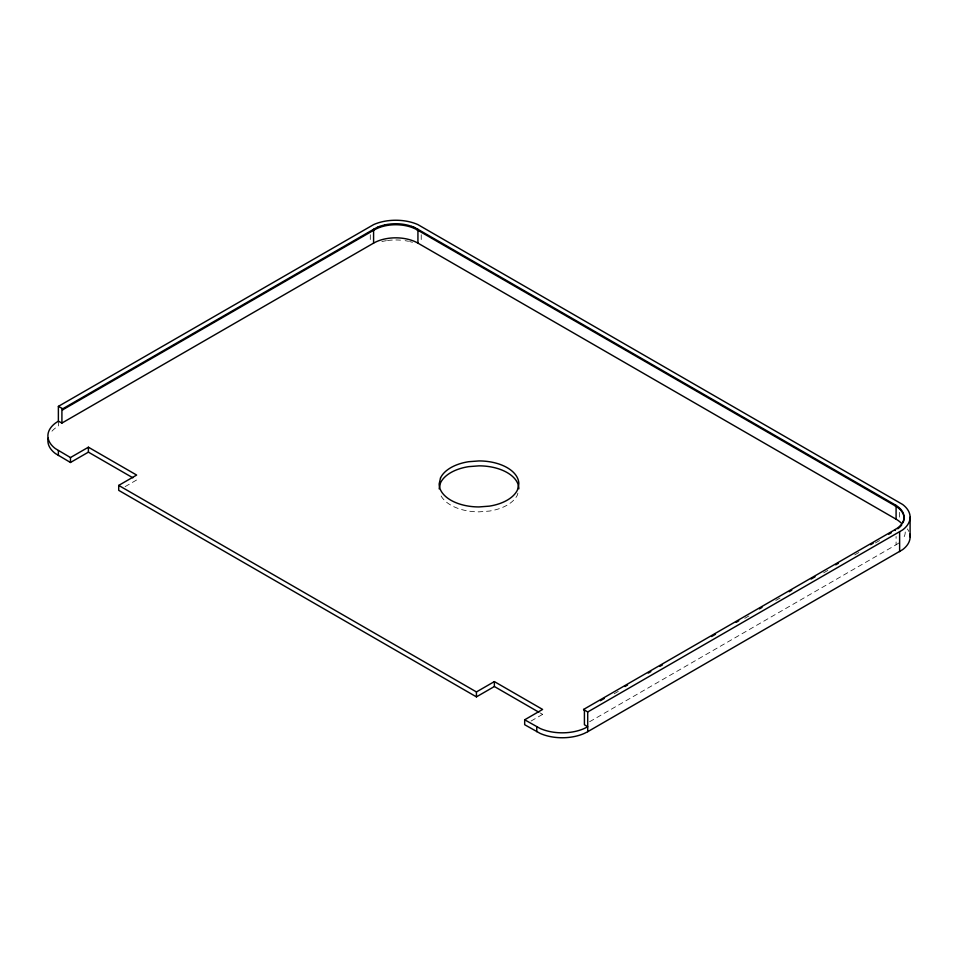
<?xml version="1.0" encoding="UTF-8"?>
<svg xmlns="http://www.w3.org/2000/svg" width="958" height="958" viewBox="0 0 958 958"><rect width="100%" height="100%" fill="white"/><g stroke="black" fill="none" stroke-linecap="round" stroke-linejoin="round"><path stroke-width="0.72" stroke-dasharray="4.79 3.59" d="M517.871 493.131L517.488 494.807A39.841 23.004 0 0 1 489.31 511.081L479 511.859A39.841 23.004 0 0 1 441.099 495.957M125.115 486.64L136.647 479.982L136.647 477.527M531.079 721.027L542.611 714.369L542.611 711.902M614.162 693.76L619.335 690.778M744.773 618.341L749.946 615.359M775.812 600.427L780.986 597.445M823.664 572.8L828.838 569.818M854.704 554.874L859.877 551.892M875.396 542.935L880.57 539.941M589.589 721.745L896.089 544.791L896.089 536.504M540.061 712.896L542.611 714.369M899.622 512.35L899.622 517.991M421.233 234.746L421.233 241.787M370.291 234.746L370.291 241.787M58.378 421.161L58.378 426.094L55.384 428.058A36.236 20.92 0 0 0 50.654 432.788M907.346 528.912A36.236 20.92 0 0 1 908.867 531.498M381.895 241.56A36.236 20.92 0 0 1 386.385 240.674M387.523 240.506A36.236 20.92 0 0 1 400.492 240.147M405.138 240.674A36.236 20.92 0 0 1 408.527 241.308M409.629 241.56A36.236 20.92 0 0 1 412.491 242.326M905.25 531.989A31.363 18.106 0 0 1 902.867 538.923M898.76 543.018A31.363 18.106 0 0 1 896.089 544.779"/><path stroke-width="1.44" d="M439.159 488.855L440.512 482.904A39.841 23.004 0 0 1 468.69 466.642L479 465.851A39.841 23.004 0 0 1 518.841 488.855M118.708 485.407L476.437 691.939L494.364 681.593L542.611 709.435L524.673 719.793L524.673 724.715L540.18 733.433A36.236 20.92 0 0 0 584.296 733.433L587.709 731.696L587.709 711.986L902.616 529.942A36.236 20.92 0 0 0 902.616 504.471L417.82 224.567A36.236 20.92 0 0 0 373.704 224.567L58.378 406.372L58.378 421.161L55.384 423.137A36.236 20.92 0 0 0 55.384 448.607L70.473 457.553L88.399 447.206L136.647 475.06L118.708 485.407L118.708 490.34L476.437 696.873L494.364 686.515L538.791 712.165M587.709 731.696L902.616 549.653A36.236 20.92 0 0 0 909.789 534.193M58.378 406.372L62.797 408.755L374.41 228.842A30.189 17.424 0 0 1 417.101 228.842L895.203 504.878A30.189 17.424 0 0 1 895.203 529.523L895.203 530.504M58.378 421.161L61.911 423.065L61.911 409.27L62.797 409.749L374.41 229.836A30.189 17.424 0 0 1 417.101 229.836L895.203 505.86A30.189 17.424 0 0 1 903.023 522.697M61.911 423.065L373.584 243.128A31.363 18.106 0 0 1 417.928 243.128L896.089 519.188L896.089 505.393M48.211 438.069A36.236 20.92 0 0 0 55.384 453.529L70.473 462.486L88.399 452.14L132.839 477.791M524.673 719.793L540.18 728.499A36.236 20.92 0 0 0 584.296 728.499L587.709 726.775L584.416 724.739L584.416 710.932L583.59 709.435L895.203 529.523M600.391 700.717L604.27 698.478M624.963 686.539L627.55 685.042M648.243 673.103L650.829 671.606M659.87 666.373L662.457 664.888M711.602 636.519L715.47 634.28M736.163 622.329L738.75 620.844M759.443 608.893L762.029 607.408M789.176 591.721L791.763 590.236M811.163 579.039L815.042 576.8M835.723 564.849L838.31 563.352M870.642 544.695L873.229 543.198M888.749 534.241L891.335 532.744M583.59 709.435L587.709 711.986M910.1 517.2L910.1 536.923M899.622 531.906L899.622 551.628M895.203 504.878L895.203 505.86M536.767 726.775L536.767 731.696M494.364 681.593L494.364 686.515M476.437 691.939L476.437 696.873M417.928 229.321L417.928 243.128M417.101 228.842L417.101 229.836M374.41 228.842L374.41 229.836M373.584 229.321L373.584 243.128M88.399 447.206L88.399 452.14M70.473 457.553L70.473 462.486M62.797 408.755L62.797 409.749M58.378 450.571L58.378 455.505M896.089 519.188A31.363 18.106 0 0 1 901.047 522.924M376.65 227.776A31.363 18.106 0 0 1 380.063 226.459M385.02 225.13A31.363 18.106 0 0 1 387.631 224.651M411.449 226.459A31.363 18.106 0 0 1 414.862 227.776M901.753 524.852A30.189 17.424 0 0 1 897.814 528.792M440.512 477.97L439.159 483.934A39.841 23.004 0 0 0 479 506.938L489.31 506.147A39.841 23.004 0 0 0 517.488 489.885L518.841 483.934A39.841 23.004 0 0 0 479 460.93L468.69 461.708A39.841 23.004 0 0 0 440.512 477.97"/></g></svg>
